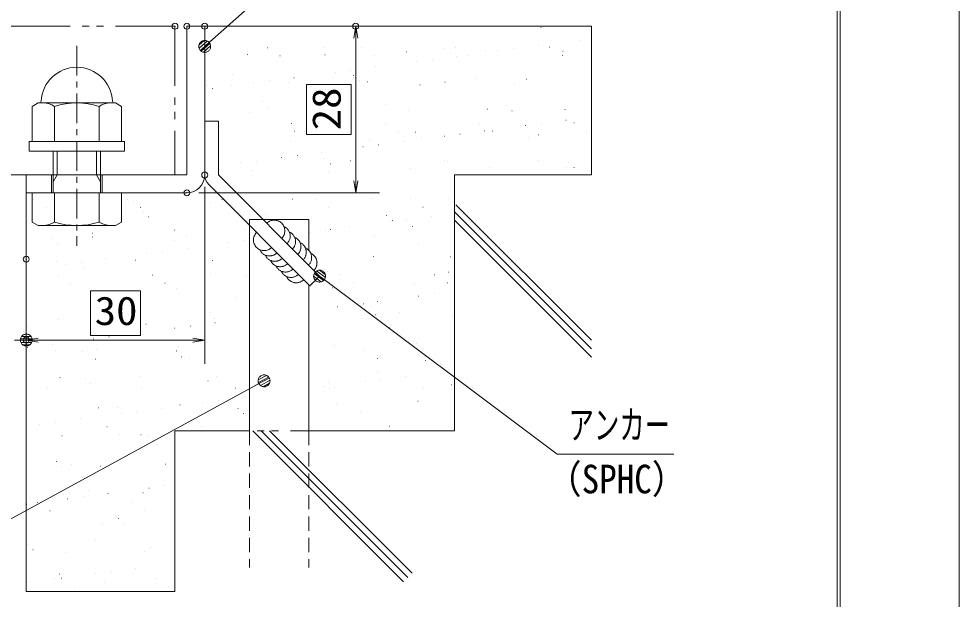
# Model space of a CAD drawing. Units: millimetres, scale not verified. Extents: x -1050 to 1050, y -742 to 742.
# Drawn here: x 654.8 to 1050, y -491.7 to -247.8 of the extents above; entities that cross this region are included whole.
import ezdxf
from ezdxf.enums import TextEntityAlignment as Align

# ---------------------------------------------------------------- set-up
doc = ezdxf.new("R2010")
doc.units = ezdxf.units.MM
doc.header["$LTSCALE"] = 5
doc.header["$PDMODE"] = 32
doc.header["$PDSIZE"] = 2.5
for name, pattern in [('CHAIN1', [8, 5, -1, 1, -1]), ('DASHED1', [1.8, 1.2, -0.6]), ('DOUBLE_CHAIN1', [8.8, 5, -1, 0.6, -0.6, 0.6, -1])]:
    doc.linetypes.add(name, pattern=pattern)
for name, color, linetype, lineweight in [('0-0_7-図\u3000枠', 4, 'Continuous', 9), ('0-1_寸法注釈', 2, 'Continuous', 9), ('0-2_蓋', 5, 'Continuous', 9), ('0-3_0', 2, 'Continuous', 9), ('0-4_DEFPOINTS', 134, 'Continuous', 9), ('0-5_ハッチング', 4, 'Continuous', 9), ('0-6_想像線', 134, 'DOUBLE_CHAIN1', 9), ('0-8_締付部品', 7, 'Continuous', 9), ('0-9_枠', 7, 'Continuous', 9)]:
    doc.layers.add(name, color=color, linetype=linetype, lineweight=lineweight)
doc.styles.add('ＭＳ ゴシック', font='')
doc.styles.get('ＭＳ ゴシック').set_extended_font_data('MS Gothic')

# ---------------------------------------------------------------- blocks, each defined once
blk = doc.blocks.new('_OPEN')
at = {"layer": '0-3_0'}
blk.add_line((0, 0), (-5, 0), dxfattribs=at)
blk.add_lwpolyline([(-5, 0.833), (0, 0), (-5, -0.833)], dxfattribs=at)
blk = doc.blocks.new('_Dot')
at = {"layer": '0-3_0'}
for p, q in [((-2.5, 0), (-5, 0)), ((2.445, 0.5), (-2.445, 0.5)), ((1.997, 1.5), (-1.997, 1.5)), ((2.289, -0.995), (-2.289, -0.995)), ((1.499, -1.995), (-1.499, -1.995))]:
    blk.add_line(p, q, dxfattribs=at)
for points in [[(2.5, 0), (2.48, 0.313), (2.421, 0.622), (2.324, 0.92), (2.191, 1.204), (2.023, 1.469), (1.822, 1.711), (1.594, 1.926), (1.34, 2.111), (1.064, 2.262), (0.773, 2.378), (0.468, 2.456), (0.157, 2.495), (-0.157, 2.495), (-0.468, 2.456), (-0.773, 2.378), (-1.064, 2.262), (-1.34, 2.111), (-1.594, 1.926), (-1.822, 1.711), (-2.023, 1.469), (-2.191, 1.204), (-2.324, 0.92), (-2.421, 0.622), (-2.48, 0.313), (-2.5, 0), (0, 0)], [(-2.5, 0), (-2.48, -0.313), (-2.421, -0.622), (-2.324, -0.92), (-2.191, -1.204), (-2.023, -1.469), (-1.822, -1.711), (-1.594, -1.926), (-1.34, -2.111), (-1.064, -2.262), (-0.773, -2.378), (-0.468, -2.456), (-0.157, -2.495), (0.157, -2.495), (0.468, -2.456), (0.773, -2.378), (1.064, -2.262), (1.34, -2.111), (1.594, -1.926), (1.822, -1.711), (2.023, -1.469), (2.191, -1.204), (2.324, -0.92), (2.421, -0.622), (2.48, -0.313), (2.5, 0), (0, 0)]]:
    blk.add_lwpolyline(points, close=True, dxfattribs=at)
blk = doc.blocks.new('A$C137235B9')
at = {"layer": '0-8_締付部品'}
for p, q in [((80.467, 80), (80.467, 0)), ((88.467, 80), (80.467, 80)), ((88.467, 80), (88.467, 0)), ((50.87, 77.528), (47.967, 72.5)), ((47.967, 72.5), (47.967, 7.5)), ((50.87, 77.528), (80.467, 77.528)), ((123.467, 2.472), (123.467, 77.528)), ((148.064, 77.528), (123.467, 77.528)), ((148.064, 77.528), (150.967, 72.5)), ((150.967, 7.5), (150.967, 72.5)), ((50.87, 58.764), (80.467, 58.764)), ((88.467, 60), (123.467, 60)), ((108.467, 56.615), (88.467, 56.615)), ((114.33, 60), (108.467, 56.615)), ((108.467, 20), (108.467, 60)), ((148.064, 58.764), (123.467, 58.764)), ((50.87, 21.236), (80.467, 21.236)), ((108.467, 23.385), (88.467, 23.385)), ((88.467, 20), (123.467, 20)), ((114.33, 20), (108.467, 23.385)), ((148.064, 21.236), (123.467, 21.236)), ((50.87, 2.472), (47.967, 7.5)), ((50.87, 2.472), (80.467, 2.472)), ((88.467, 0), (80.467, 0)), ((148.064, 2.472), (123.467, 2.472)), ((148.064, 2.472), (150.967, 7.5))]:
    blk.add_line(p, q, dxfattribs=at)
at = {"layer": '0-8_締付部品', "color": 6, "linetype": 'CHAIN1'}
blk.add_line((0, 40), (167.946, 40), dxfattribs=at)
at = {"layer": '0-8_締付部品'}
for centre, radius, start, end in [((46.467, 71.464), 1.5, 272.7294, 0), ((47.967, 40), 30, 92.7294, 267.2706), ((64.58, 68.146), 16.613, 180, 214.38425), ((134.354, 68.146), 16.613, 325.61575, 0), ((110.064, 40), 62.097, 162.41205, 197.58795), ((88.87, 40), 62.097, 342.41205, 17.58795), ((64.58, 11.854), 16.613, 145.61575, 180), ((134.354, 11.854), 16.613, 0, 34.38425), ((46.467, 8.536), 1.5, 0, 87.2706)]:
    blk.add_arc(centre, radius, start, end, dxfattribs=at)
at = {"layer": '0-9_枠'}
for p, q in [((108.467, 61.25), (123.467, 61.25)), ((108.467, 18.75), (123.467, 18.75))]:
    blk.add_line(p, q, dxfattribs=at)

msp = doc.modelspace()

# ---------------------------------------------------------------- linework, layer by layer
at = {"layer": '0-0_7-図\u3000枠'}
msp.add_line((998.75, -691.25), (998.75, 691.25), dxfattribs=at)
msp.add_lwpolyline([(-975, 692.5), (1000, 692.5), (1000, -692.5)], dxfattribs=at)
at = {"layer": '0-1_寸法注釈'}
for p, q in [((796.393, -315.971), (796.393, -255.971)), ((732.95, -318.471), (732.95, -392.826)), ((730.45, -320.971), (806.393, -320.971)), ((657.95, -377.826), (657.95, -372.826)), ((727.95, -382.826), (662.95, -382.826))]:
    msp.add_line(p, q, dxfattribs=at)
for points in [[(899.393, -191), (810.026, -191), (733.702, -258.799)], [(930.133, -430.768), (881.08, -430.768), (782.013, -356.577)], [(549.657, -468.619), (631.881, -468.619), (757.025, -400.445)]]:
    msp.add_lwpolyline(points, dxfattribs=at)
at = {"layer": '0-2_蓋', "linetype": 'DOUBLE_CHAIN1'}
for p, q in [((720.45, -250.971), (495.45, -250.971)), ((720.45, -250.971), (720.45, -313.471)), ((720.45, -313.471), (495.45, -313.471))]:
    msp.add_line(p, q, dxfattribs=at)
at = {"layer": '0-4_DEFPOINTS'}
msp.add_lwpolyline([(-1050, -742.5), (-1050, 742.5), (1050, 742.5), (1050, -742.5)], close=True, dxfattribs=at)
for p in [(720.45, -250.971), (725.45, -250.971), (732.95, -250.971), (796.393, -250.971), (732.95, -313.471), (725.45, -320.971), (657.95, -348.86), (657.95, -382.826), (657.95, -382.826)]:
    msp.add_point(p, dxfattribs=at)
at = {"layer": '0-5_ハッチング'}
for p, q in [((733.058, -251.498), (733.108, -251.498)), ((733.745, -250.971), (733.795, -250.971)), ((799.126, -250.971), (799.176, -250.971)), ((831.817, -250.971), (831.867, -250.971)), ((831.817, -250.971), (831.867, -250.971)), ((874.22, -251.478), (874.27, -251.478)), ((895.45, -252.313), (895.5, -252.313)), ((890.271, -256.818), (890.321, -256.818)), ((759.22, -260.033), (759.27, -260.033)), ((782.882, -260.043), (782.932, -260.043)), ((798.77, -259.961), (798.82, -259.961)), ((833.701, -260.48), (833.751, -260.48)), ((838.319, -259.889), (838.369, -259.889)), ((862.696, -260.448), (862.746, -260.448)), ((873.021, -259.089), (873.071, -259.089)), ((877.869, -259.817), (877.919, -259.817)), ((733.656, -261.065), (733.706, -261.065)), ((750.986, -262.826), (751.036, -262.826)), ((764.576, -263.445), (764.626, -263.445)), ((783.474, -262.982), (783.524, -262.982)), ((804.125, -263.373), (804.175, -263.373)), ((817.775, -261.746), (817.825, -261.746)), ((836.042, -262.625), (836.092, -262.625)), ((838.835, -263.589), (838.885, -263.589)), ((843.675, -263.301), (843.725, -263.301)), ((851.019, -261.322), (851.069, -261.322)), ((856.086, -261.318), (856.136, -261.318)), ((883.225, -263.229), (883.275, -263.229)), ((883.507, -261.478), (883.557, -261.478)), ((885.268, -261.603), (885.318, -261.603)), ((804.65, -268.09), (804.7, -268.09)), ((821.9, -265.819), (821.95, -265.819)), ((828.511, -264.949), (828.561, -264.949)), ((744.705, -271.19), (744.755, -271.19)), ((770.464, -272.59), (770.514, -272.59)), ((787.715, -270.319), (787.765, -270.319)), ((794.325, -269.449), (794.375, -269.449)), ((795.523, -271.626), (795.573, -271.626)), ((895.45, -271.018), (895.5, -271.018)), ((733.858, -275.969), (733.908, -275.969)), ((744.306, -275.799), (744.356, -275.799)), ((753.529, -274.82), (753.579, -274.82)), ((760.14, -273.95), (760.19, -273.95)), ((768.159, -274.733), (768.209, -274.733)), ((783.378, -275.423), (783.428, -275.423)), ((797.864, -273.771), (797.914, -273.771)), ((801.403, -274.309), (801.453, -274.309)), ((823.405, -275.656), (823.455, -275.656)), ((833.89, -274.465), (833.94, -274.465)), ((847.091, -272.749), (847.141, -272.749)), ((862.955, -275.584), (863.005, -275.584)), ((868.192, -273.229), (868.242, -273.229)), ((736.279, -277.091), (736.329, -277.091)), ((895.45, -277.398), (895.5, -277.398)), ((757.345, -282.773), (757.395, -282.773)), ((808.913, -283.895), (808.963, -283.895)), ((859.731, -284.332), (859.781, -284.332)), ((751.786, -287.297), (751.836, -287.297)), ((759.686, -284.918), (759.736, -284.918)), ((818.575, -286.217), (818.625, -286.217)), ((851.819, -285.793), (851.869, -285.793)), ((862.072, -286.477), (862.122, -286.477)), ((884.307, -285.948), (884.357, -285.948)), ((769.477, -291.835), (769.527, -291.835)), ((809.027, -291.763), (809.077, -291.763)), ((848.576, -291.691), (848.626, -291.691)), ((874.405, -291.789), (874.455, -291.789)), ((884.73, -290.429), (884.78, -290.429)), ((888.126, -291.619), (888.176, -291.619)), ((895.45, -289.018), (895.5, -289.018)), ((770.735, -295.042), (770.785, -295.042)), ((774.833, -295.247), (774.883, -295.247)), ((775.768, -293.979), (775.818, -293.979)), ((775.768, -293.979), (775.818, -293.979)), ((775.768, -295.843), (775.818, -295.843)), ((814.382, -295.175), (814.432, -295.175)), ((821.553, -295.478), (821.603, -295.478)), ((840.22, -296.289), (840.27, -296.289)), ((850.545, -294.93), (850.595, -294.93)), ((853.932, -295.103), (853.982, -295.103)), ((867.795, -292.659), (867.845, -292.659)), ((893.481, -295.031), (893.531, -295.031)), ((895.45, -296.285), (895.5, -296.285)), ((768.959, -299.204), (769.009, -299.204)), ((802.203, -298.78), (802.253, -298.78)), ((816.359, -299.431), (816.409, -299.431)), ((823.894, -297.623), (823.944, -297.623)), ((833.609, -297.159), (833.659, -297.159)), ((834.69, -298.936), (834.74, -298.936)), ((868.992, -297.7), (869.042, -297.7)), ((873.121, -296.601), (873.171, -296.601)), ((782.174, -303.931), (782.224, -303.931)), ((799.424, -301.66), (799.474, -301.66)), ((806.034, -300.79), (806.084, -300.79)), ((895.45, -302.482), (895.5, -302.482)), ((754.563, -307.601), (754.613, -307.601)), ((765.238, -306.161), (765.288, -306.161)), ((771.849, -305.29), (771.899, -305.29)), ((783.376, -306.625), (783.426, -306.625)), ((794.113, -307.53), (794.163, -307.53)), ((833.662, -307.458), (833.712, -307.458)), ((834.943, -307.748), (834.993, -307.748)), ((873.212, -307.386), (873.262, -307.386)), ((885.762, -308.184), (885.812, -308.184)), ((747.988, -308.432), (748.038, -308.432)), ((752.586, -311.767), (752.636, -311.767)), ((785.074, -311.923), (785.124, -311.923)), ((785.716, -308.77), (785.766, -308.77)), ((819.375, -310.687), (819.425, -310.687)), ((852.619, -310.263), (852.669, -310.263)), ((885.107, -310.419), (885.157, -310.419)), ((888.102, -310.329), (888.152, -310.329)), ((891.531, -313.471), (891.581, -313.471)), ((745.198, -317.771), (745.248, -317.771)), ((747.539, -319.916), (747.589, -319.916)), ((796.765, -318.894), (796.815, -318.894)), ((661.085, -323.853), (661.135, -323.853)), ((675.21, -320.971), (675.26, -320.971)), ((675.21, -320.971), (675.26, -320.971)), ((700.635, -323.781), (700.685, -323.781)), ((739.164, -322.067), (739.214, -322.067)), ((740.184, -323.709), (740.234, -323.709)), ((769.759, -323.675), (769.809, -323.675)), ((779.734, -323.637), (779.784, -323.637)), ((803.003, -323.251), (803.053, -323.251)), ((819.284, -323.565), (819.334, -323.565)), ((835.49, -323.406), (835.54, -323.406)), ((837.95, -321.519), (838, -321.519)), ((666.441, -327.265), (666.491, -327.265)), ((669.727, -325.179), (669.777, -325.179)), ((702.97, -324.755), (703.02, -324.755)), ((705.99, -327.193), (706.04, -327.193)), ((735.458, -324.91), (735.508, -324.91)), ((741.897, -324.8), (741.947, -324.8)), ((741.897, -324.8), (741.947, -324.8)), ((785.089, -327.049), (785.139, -327.049)), ((824.639, -326.977), (824.689, -326.977)), ((838.486, -325.971), (895.45, -382.936)), ((707.02, -328.918), (707.07, -328.918)), ((709.361, -331.063), (709.411, -331.063)), ((758.587, -330.041), (758.637, -330.041)), ((809.406, -330.477), (809.456, -330.477)), ((828.069, -330.771), (828.119, -330.771)), ((837.95, -328.971), (895.45, -386.471)), ((837.95, -329.47), (838, -329.47)), ((793.883, -335.272), (793.933, -335.272)), ((811.133, -333.001), (811.183, -333.001)), ((811.747, -332.622), (811.797, -332.622)), ((817.744, -332.13), (817.794, -332.13)), ((820.176, -335.158), (820.226, -335.158)), ((837.95, -332.507), (895.45, -390.007)), ((837.95, -335.457), (838, -335.457)), ((685.721, -339.547), (685.771, -339.547)), ((685.842, -337.898), (685.892, -337.898)), ((720.143, -336.662), (720.193, -336.662)), ((725.27, -339.475), (725.32, -339.475)), ((751.7, -337.532), (751.75, -337.532)), ((776.948, -337.501), (776.998, -337.501)), ((783.558, -336.631), (783.608, -336.631)), ((785.874, -336.394), (785.924, -336.394)), ((804.369, -339.332), (804.419, -339.332)), ((668.842, -340.064), (668.892, -340.064)), ((671.183, -342.209), (671.233, -342.209)), ((720.41, -341.187), (720.46, -341.187)), ((742.762, -342.002), (742.812, -342.002)), ((749.373, -341.132), (749.423, -341.132)), ((751.7, -340.825), (751.75, -340.825)), ((751.7, -340.825), (751.75, -340.825)), ((822.796, -342.747), (822.846, -342.747)), ((708.577, -346.503), (708.627, -346.503)), ((715.187, -345.632), (715.237, -345.632)), ((725.512, -344.273), (725.562, -344.273)), ((803.803, -347.721), (803.853, -347.721)), ((837.95, -346.604), (838, -346.604)), ((670.527, -349.649), (670.577, -349.649)), ((674.391, -351.003), (674.441, -351.003)), ((681.002, -350.133), (681.052, -350.133)), ((691.327, -348.774), (691.377, -348.774)), ((703.77, -349.225), (703.82, -349.225)), ((736.258, -349.381), (736.308, -349.381)), ((836.29, -347.877), (836.34, -347.877)), ((671.342, -355.655), (671.392, -355.655)), ((682.232, -352.334), (682.282, -352.334)), ((710.892, -355.583), (710.942, -355.583)), ((733.05, -352.77), (733.1, -352.77)), ((735.391, -354.915), (735.441, -354.915)), ((750.441, -355.511), (750.491, -355.511)), ((784.618, -353.893), (784.668, -353.893)), ((789.991, -355.439), (790.041, -355.439)), ((829.54, -355.367), (829.59, -355.367)), ((835.436, -354.33), (835.486, -354.33)), ((676.697, -359.067), (676.747, -359.067)), ((716.247, -358.995), (716.297, -358.995)), ((751.7, -356.313), (751.75, -356.313)), ((751.7, -356.313), (751.75, -356.313)), ((795.346, -358.851), (795.396, -358.851)), ((834.896, -358.779), (834.946, -358.779)), ((837.777, -356.475), (837.827, -356.475)), ((837.95, -356.633), (838, -356.633)), ((720.943, -361.133), (720.993, -361.133)), ((751.7, -362.616), (751.75, -362.616)), ((786.674, -360.864), (786.724, -360.864)), ((820.976, -359.629), (821.026, -359.629)), ((829.453, -363.471), (829.503, -363.471)), ((837.95, -360.725), (838, -360.725)), ((837.95, -362.352), (838, -362.352)), ((837.95, -362.352), (838, -362.352)), ((684.902, -363.704), (684.952, -363.704)), ((684.902, -363.704), (684.952, -363.704)), ((684.902, -364.293), (684.952, -364.293)), ((746.44, -365.04), (746.49, -365.04)), ((797.258, -365.476), (797.308, -365.476)), ((805.593, -366.612), (805.643, -366.612)), ((822.843, -364.341), (822.893, -364.341)), ((735.527, -371.277), (735.577, -371.277)), ((788.657, -368.842), (788.707, -368.842)), ((795.268, -367.972), (795.318, -367.972)), ((799.599, -367.621), (799.649, -367.621)), ((814.626, -371.134), (814.676, -371.134)), ((671.327, -374.12), (671.377, -374.12)), ((737.058, -373.852), (737.108, -373.852)), ((751.7, -373.708), (751.75, -373.708)), ((804.603, -372.192), (804.653, -372.192)), ((837.09, -372.348), (837.14, -372.348)), ((837.95, -371.688), (838, -371.688)), ((659.035, -377.208), (659.085, -377.208)), ((708.262, -376.186), (708.312, -376.186)), ((720.286, -377.843), (720.336, -377.843)), ((726.897, -376.973), (726.947, -376.973)), ((737.221, -375.614), (737.271, -375.614)), ((810.648, -377.746), (810.698, -377.746)), ((686.101, -382.344), (686.151, -382.344)), ((692.711, -381.474), (692.761, -381.474)), ((695.115, -380.951), (695.165, -380.951)), ((696.682, -380.951), (696.732, -380.951)), ((696.682, -380.951), (696.732, -380.951)), ((658.526, -385.974), (658.576, -385.974)), ((668.85, -384.615), (668.9, -384.615)), ((687.442, -386.839), (687.492, -386.839)), ((721.743, -385.603), (721.793, -385.603)), ((787.474, -385.335), (787.524, -385.335)), ((800.248, -387.241), (800.298, -387.241)), ((821.776, -384.099), (821.826, -384.099)), ((670.084, -387.333), (670.134, -387.333)), ((681.599, -387.457), (681.649, -387.457)), ((686.954, -390.869), (687.004, -390.869)), ((720.903, -387.769), (720.953, -387.769)), ((721.148, -387.385), (721.198, -387.385)), ((723.244, -389.914), (723.294, -389.914)), ((726.504, -390.797), (726.554, -390.797)), ((751.7, -387.701), (751.75, -387.701)), ((805.603, -390.653), (805.653, -390.653)), ((823.289, -389.329), (823.339, -389.329)), ((825.63, -391.474), (825.68, -391.474)), ((672.127, -398.591), (672.177, -398.591)), ((682.725, -398.916), (682.775, -398.916)), ((705.37, -398.167), (705.42, -398.167)), ((737.858, -398.322), (737.908, -398.322)), ((805.403, -396.663), (805.453, -396.663)), ((817.302, -397.953), (817.352, -397.953)), ((834.552, -395.682), (834.602, -395.682)), ((837.89, -396.818), (837.94, -396.818)), ((837.95, -396.773), (838, -396.773)), ((685.066, -401.061), (685.116, -401.061)), ((734.292, -400.039), (734.342, -400.039)), ((783.116, -402.454), (783.166, -402.454)), ((785.111, -400.475), (785.161, -400.475)), ((785.334, -403.008), (785.384, -403.008)), ((787.452, -402.62), (787.502, -402.62)), ((800.367, -400.183), (800.417, -400.183)), ((806.977, -399.312), (807.027, -399.312)), ((824.883, -402.936), (824.933, -402.936)), ((836.678, -401.598), (836.728, -401.598)), ((666.685, -403.223), (666.735, -403.223)), ((706.234, -403.151), (706.284, -403.151)), ((745.784, -403.08), (745.834, -403.08)), ((748.931, -406.954), (748.981, -406.954)), ((751.7, -406.59), (751.75, -406.59)), ((722.543, -410.074), (722.593, -410.074)), ((731.995, -409.184), (732.045, -409.184)), ((738.606, -408.314), (738.656, -408.314)), ((788.274, -409.806), (788.324, -409.806)), ((822.576, -408.57), (822.626, -408.57)), ((688.242, -411.31), (688.292, -411.31)), ((696.115, -411.185), (696.165, -411.185)), ((697.81, -413.684), (697.86, -413.684)), ((704.42, -412.814), (704.47, -412.814)), ((714.745, -411.455), (714.795, -411.455)), ((746.933, -411.622), (746.983, -411.622)), ((749.274, -413.767), (749.324, -413.767)), ((751.7, -412.786), (751.75, -412.786)), ((798.501, -412.744), (798.551, -412.744)), ((663.624, -418.185), (663.674, -418.185)), ((670.235, -417.315), (670.285, -417.315)), ((680.56, -415.956), (680.61, -415.956)), ((751.7, -415.99), (751.75, -415.99)), ((691.856, -419.259), (691.906, -419.259)), ((697.211, -422.671), (697.261, -422.671)), ((706.17, -422.637), (706.22, -422.637)), ((708.755, -422.768), (708.805, -422.768)), ((731.405, -419.187), (731.455, -419.187)), ((734.206, -420.971), (734.256, -420.971)), ((734.206, -420.971), (734.256, -420.971)), ((753.129, -420.971), (816.539, -484.382)), ((756.664, -420.971), (818.307, -482.614)), ((760.2, -420.971), (820.075, -480.846)), ((810.505, -419.043), (810.555, -419.043)), ((813.531, -420.971), (813.581, -420.971)), ((813.531, -420.971), (813.581, -420.971)), ((672.927, -423.061), (672.977, -423.061)), ((711.096, -424.913), (711.146, -424.913)), ((670.577, -433.914), (670.627, -433.914)), ((720.45, -433.484), (720.5, -433.484)), ((672.918, -436.059), (672.968, -436.059)), ((676.942, -435.025), (676.992, -435.025)), ((689.042, -435.78), (689.092, -435.78)), ((716.491, -434.953), (716.541, -434.953)), ((683.967, -446.184), (684.017, -446.184)), ((709.519, -445.025), (709.569, -445.025)), ((716.13, -444.155), (716.18, -444.155)), ((720.45, -443.586), (720.5, -443.586)), ((720.45, -443.586), (720.5, -443.586)), ((673.727, -447.532), (673.777, -447.532)), ((675.334, -449.526), (675.384, -449.526)), ((681.944, -448.655), (681.994, -448.655)), ((692.269, -447.296), (692.319, -447.296)), ((706.97, -447.108), (707.02, -447.108)), ((658.084, -451.797), (658.134, -451.797)), ((662.563, -451.133), (662.613, -451.133)), ((702.113, -451.061), (702.163, -451.061)), ((667.918, -454.545), (667.968, -454.545)), ((696.608, -457.767), (696.658, -457.767)), ((707.468, -454.473), (707.518, -454.473)), ((689.842, -460.251), (689.892, -460.251)), ((698.949, -459.912), (698.999, -459.912)), ((720.45, -462.743), (720.5, -462.743)), ((658.43, -468.913), (658.48, -468.913)), ((687.198, -466.827), (687.248, -466.827)), ((709.997, -470.036), (710.047, -470.036)), ((660.771, -471.058), (660.821, -471.058)), ((674.527, -472.003), (674.577, -472.003)), ((707.77, -471.579), (707.82, -471.579)), ((720.45, -476.468), (720.5, -476.468)), ((671.82, -481.183), (671.87, -481.183)), ((687.043, -480.866), (687.093, -480.866)), ((693.654, -479.996), (693.704, -479.996)), ((703.979, -478.637), (704.029, -478.637)), ((658.154, -484.566), (658.204, -484.566)), ((659.468, -484.497), (659.518, -484.497)), ((669.793, -483.137), (669.843, -483.137)), ((672.82, -482.935), (672.87, -482.935)), ((690.642, -484.722), (690.692, -484.722)), ((712.369, -482.863), (712.419, -482.863)), ((678.175, -486.347), (678.225, -486.347)), ((681.51, -488.471), (681.56, -488.471)), ((717.725, -486.275), (717.775, -486.275)), ((720.45, -488.011), (720.5, -488.011))]:
    msp.add_line(p, q, dxfattribs=at)
for points in [[(732.95, -250.971), (732.95, -290.853), (738.7, -290.853), (738.7, -313.471), (757.45, -332.221), (776.7, -332.221), (776.7, -345.176)], [(778.833, -353.605), (781.21, -355.982), (777.144, -360.047), (776.7, -359.603), (776.7, -420.971), (837.95, -420.971), (837.95, -313.471), (895.45, -313.471), (895.45, -250.971), (732.95, -250.971)], [(725.45, -320.971), (657.95, -320.971), (657.95, -488.471), (720.45, -488.471), (720.45, -420.971), (751.7, -420.971), (751.7, -334.603), (734.634, -317.537)]]:
    msp.add_lwpolyline(points, dxfattribs=at)
for points in [[(775.768, -296.52), (775.768, -275.423), (794.518, -275.423), (794.518, -296.52)], [(684.902, -362.201), (705.998, -362.201), (705.998, -380.951), (684.902, -380.951)]]:
    msp.add_lwpolyline(points, close=True, dxfattribs=at)
for centre, radius, start, end in [((725.45, -313.471), 7.5, 270, 0), ((738.7, -313.471), 5.75, 180, 225), ((773.428, -348.199), 4.455, 24.02542, 42.73698), ((775.683, -350.455), 4.455, 315, 65.97458)]:
    msp.add_arc(centre, radius, start, end, dxfattribs=at)
at = {"layer": '0-6_想像線'}
for p, q in [((895.45, -250.971), (732.95, -250.971)), ((837.95, -313.471), (837.95, -420.971)), ((895.45, -313.471), (837.95, -313.471)), ((657.95, -320.971), (657.95, -488.471)), ((751.7, -332.221), (751.7, -420.971)), ((751.7, -332.221), (776.7, -332.221)), ((776.7, -332.221), (776.7, -345.176)), ((776.7, -359.603), (776.7, -420.971)), ((720.45, -420.971), (720.45, -488.471)), ((837.95, -420.971), (720.45, -420.971))]:
    msp.add_line(p, q, dxfattribs=at)
at = {"layer": '0-6_想像線', "linetype": 'DASHED1'}
for p, q in [((751.7, -420.971), (751.7, -478.471)), ((776.7, -420.971), (776.7, -478.471))]:
    msp.add_line(p, q, dxfattribs=at)
at = {"layer": '0-6_想像線'}
for centre, start, end in [((762.151, -336.923), 315, 135), ((764.407, -339.178), 315, 65.97458), ((757.892, -340.796), 135, 315), ((766.662, -341.433), 315, 65.97458), ((768.917, -343.689), 315, 65.97458), ((771.172, -345.944), 315, 65.97458), ((760.148, -343.051), 204.02542, 315), ((762.403, -345.306), 204.02542, 315), ((773.428, -348.199), 315, 65.97458), ((775.683, -350.455), 315, 65.97458), ((764.658, -347.562), 204.02542, 315), ((766.914, -349.817), 204.02542, 315), ((769.169, -352.072), 204.02542, 315), ((771.424, -354.327), 204.02542, 315)]:
    msp.add_arc(centre, 4.455, start, end, dxfattribs=at)
at = {"layer": '0-9_枠'}
for p, q in [((725.45, -250.971), (725.45, -313.471)), ((732.95, -250.971), (725.45, -250.971)), ((732.95, -313.471), (732.95, -250.971)), ((732.95, -290.853), (732.95, -313.471)), ((738.7, -290.853), (732.95, -290.853)), ((738.7, -290.853), (738.7, -313.471)), ((657.95, -313.471), (725.45, -313.471)), ((657.95, -320.971), (657.95, -313.471)), ((781.21, -355.982), (738.7, -313.471)), ((777.144, -360.047), (734.634, -317.537)), ((657.95, -320.971), (725.45, -320.971)), ((777.144, -360.047), (781.21, -355.982))]:
    msp.add_line(p, q, dxfattribs=at)
for centre, radius, start, end in [((725.45, -313.471), 7.5, 270, 0), ((738.7, -313.471), 5.75, 180, 225)]:
    msp.add_arc(centre, radius, start, end, dxfattribs=at)

# ---------------------------------------------------------------- block references
at = {"layer": '0-1_寸法注釈'}
for name, p, rotation in [('_OPEN', (796.393, -250.971), 90), ('_Dot', (732.95, -259.458), 221.24479), ('_OPEN', (796.393, -320.971), 270), ('_Dot', (781.21, -355.982), 143.44632), ('_OPEN', (657.95, -382.826), 180), ('_Dot', (757.904, -399.97), 28.38875)]:
    msp.add_blockref(name, p, dxfattribs=dict(at, rotation=rotation))
for name, p in [('_Dot', (657.95, -382.826)), ('_OPEN', (732.95, -382.826))]:
    msp.add_blockref(name, p, dxfattribs=at)
at = {"layer": '0-8_締付部品', "xscale": 0.5, "yscale": 0.5, "rotation": 270}
msp.add_blockref('A$C137235B9', (659.2, -259.238), dxfattribs=at)

# ---------------------------------------------------------------- texts
at = {"layer": '0-1_寸法注釈', "color": 7, "style": 'ＭＳ ゴシック', "width": 1.1}
msp.add_text('28', height=12.02, rotation=90, dxfattribs=at).set_placement((793.706, -294.705), align=Align.BOTTOM_LEFT)
at = {"layer": '0-1_寸法注釈', "color": 7, "style": 'ＭＳ ゴシック'}
for s, height, width, p in [('30', 12.02, 1.1, (686.717, -380.139)), ('アンカー', 12.02, 0.65, (885.857, -428.081)), ('（SPHC）', 12.03, 0.9, (876.584, -450.87))]:
    msp.add_text(s, height=height, dxfattribs=dict(at, width=width)).set_placement(p, align=Align.BOTTOM_LEFT)

doc.saveas('drawing.dxf')
